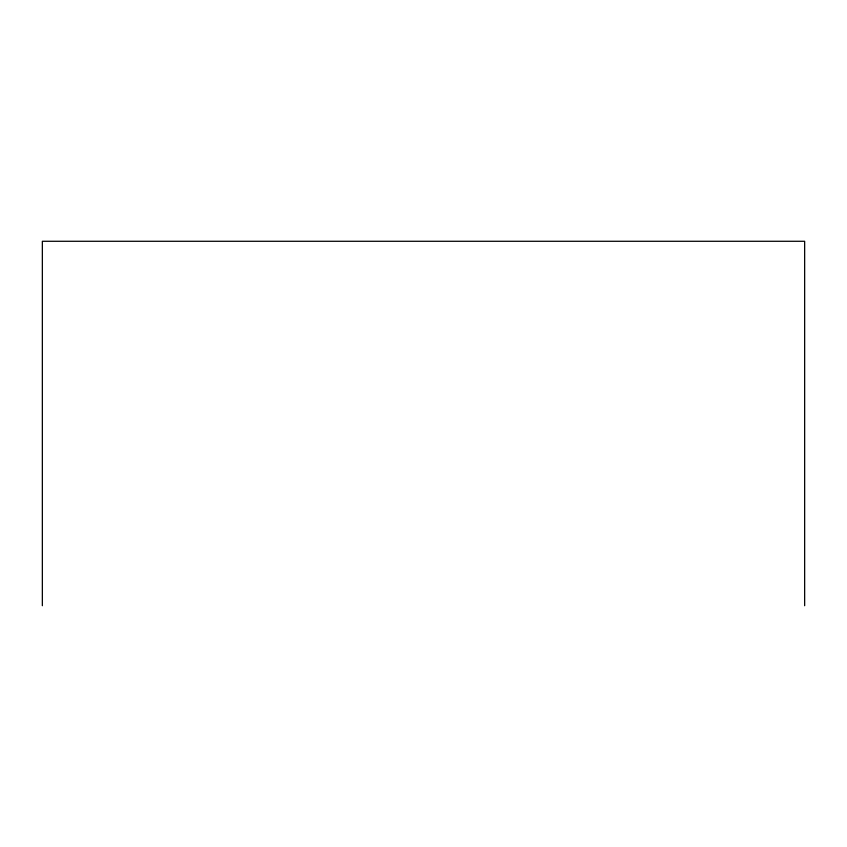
<?xml version="1.0" encoding="UTF-8"?>
<svg xmlns="http://www.w3.org/2000/svg" width="847" height="847" viewBox="0 0 847 847"><rect width="100%" height="100%" fill="white"/><g stroke="black" fill="none" stroke-linecap="round" stroke-linejoin="round"><path stroke-width="1.27" d="M804.65 605.721L804.65 241.279L42.35 241.279L42.35 605.721"/></g></svg>
